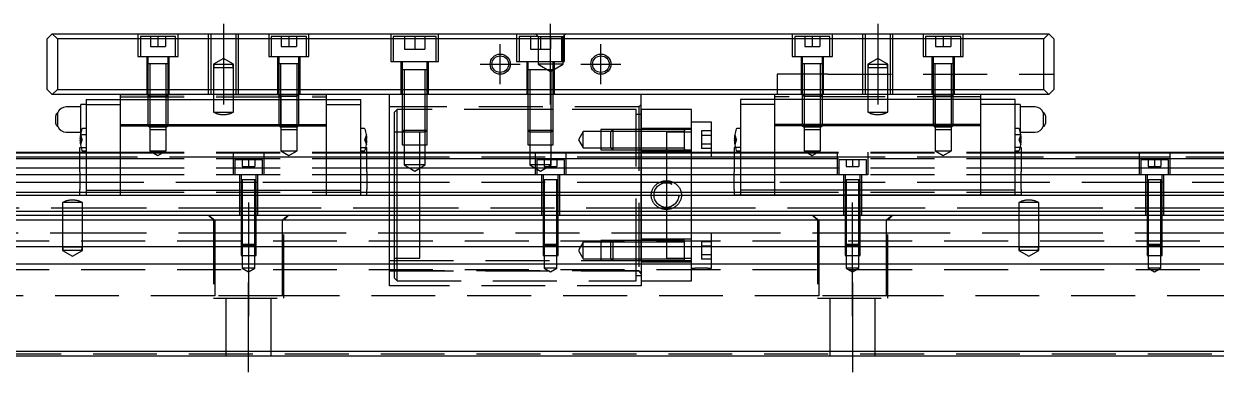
# Model space of a CAD drawing. Extents: x -13 to 910, y -343 to 113.
# Drawn here: x 215.3 to 452.2, y -313.4 to -244.2 of the extents above; entities that cross this region are included whole.
import ezdxf

# ---------------------------------------------------------------- set-up
doc = ezdxf.new("R2010")
doc.units = 0
doc.linetypes.add('CENTER', pattern=[50.8, 31.75, -6.35, 6.35, -6.35])
doc.linetypes.add('DASHED', pattern=[19.05, 12.7, -6.35])
doc.layers.get('0').update_dxf_attribs({"linetype": 'CONTINUOUS'})
doc.layers.add('CENTER', color=1, linetype='CENTER')

msp = doc.modelspace()

# ---------------------------------------------------------------- linework, layer by layer
at = {"color": 7, "linetype": 'CONTINUOUS'}
for p, q in [((220, -247.25), (221, -246.25)), ((221, -246.25), (419, -246.25)), ((221, -246.25), (222, -247.25)), ((418, -247.25), (419, -246.25)), ((419, -246.25), (420, -247.25)), ((220, -257.25), (220, -247.25)), ((222, -247.25), (222, -257.25)), ((418, -247.25), (222, -247.25)), ((418, -257.25), (418, -247.25)), ((420, -247.25), (420, -257.25)), ((220, -257.25), (221, -258.25)), ((222, -257.25), (221, -258.25)), ((222, -257.25), (418, -257.25)), ((419, -258.25), (418, -257.25)), ((419, -258.25), (420, -257.25)), ((419, -258.25), (221, -258.25)), ((227.7, -260.25), (226.7, -260.25)), ((226.7, -265.71), (226.7, -260.25)), ((227.7, -259.24), (227.7, -260.25)), ((227.7, -259.24), (234.5, -259.24)), ((227.7, -260.25), (227.7, -277.24)), ((227.7, -260.25), (234.5, -260.25)), ((234.5, -258.25), (234.5, -259.24)), ((234.5, -259.24), (234.5, -264.24)), ((234.5, -259.24), (275.5, -259.24)), ((275.5, -259.24), (275.5, -258.25)), ((275.5, -259.24), (282.3, -259.24)), ((275.5, -264.24), (275.5, -259.24)), ((275.5, -260.25), (282.3, -260.25)), ((282.3, -260.25), (282.3, -259.24)), ((282.3, -277.24), (282.3, -260.25)), ((288, -269.74), (288, -258.25)), ((338, -269.74), (338, -258.25)), ((357.7, -259.24), (357.7, -260.25)), ((364.5, -259.24), (357.7, -259.24)), ((364.5, -260.25), (357.7, -260.25)), ((357.7, -260.25), (357.7, -277.24)), ((364.5, -258.25), (364.5, -259.24)), ((364.5, -259.24), (364.5, -264.24)), ((405.5, -259.24), (364.5, -259.24)), ((405.5, -259.24), (405.5, -258.25)), ((412.3, -259.24), (405.5, -259.24)), ((405.5, -264.24), (405.5, -259.24)), ((412.3, -260.25), (405.5, -260.25)), ((412.3, -260.25), (412.3, -259.24)), ((413.3, -260.25), (412.3, -260.25)), ((412.3, -277.24), (412.3, -260.25)), ((413.3, -260.25), (413.3, -265.71)), ((221.7, -264), (221.7, -262.49)), ((222.12, -264.64), (222.12, -261.85)), ((226.7, -260.75), (223.75, -260.75)), ((348, -261.24), (338, -261.24)), ((348, -269.74), (348, -261.24)), ((416.25, -260.75), (413.3, -260.75)), ((417.88, -261.85), (417.88, -264.64)), ((418.3, -262.49), (418.3, -264)), ((227.7, -265.04), (226.99, -265.04)), ((234.5, -264.24), (275.5, -264.24)), ((234.5, -264.24), (234.5, -264.49)), ((234.5, -264.49), (234.5, -277.24)), ((234.5, -264.49), (275.5, -264.49)), ((275.5, -264.49), (275.5, -264.24)), ((275.5, -277.24), (275.5, -264.49)), ((283.01, -265.04), (282.3, -265.04)), ((357.7, -265.04), (356.99, -265.04)), ((364.5, -264.24), (364.5, -264.49)), ((405.5, -264.24), (364.5, -264.24)), ((364.5, -264.49), (364.5, -277.24)), ((405.5, -264.49), (364.5, -264.49)), ((405.5, -264.49), (405.5, -264.24)), ((405.5, -277.24), (405.5, -264.49)), ((413.01, -265.04), (412.3, -265.04)), ((223.75, -265.75), (226.69, -265.75)), ((226.5, -267.14), (226.58, -267.14)), ((226.58, -267.34), (226.5, -267.34)), ((226.58, -267.14), (226.58, -267.34)), ((283.42, -267.34), (283.42, -267.14)), ((283.42, -267.14), (283.5, -267.14)), ((283.5, -267.34), (283.42, -267.34)), ((356.5, -267.14), (356.58, -267.14)), ((356.58, -267.34), (356.5, -267.34)), ((356.58, -267.14), (356.58, -267.34)), ((413.31, -265.75), (416.25, -265.75)), ((413.42, -267.34), (413.42, -267.14)), ((413.42, -267.14), (413.5, -267.14)), ((413.5, -267.34), (413.42, -267.34)), ((0, -269.74), (226.5, -269.74)), ((0, -269.87), (226.5, -269.87)), ((226.5, -271.21), (226.5, -268.81)), ((226.5, -268.81), (226.71, -268.81)), ((226.99, -269.44), (227.7, -269.44)), ((282.3, -269.44), (283.01, -269.44)), ((283.29, -268.81), (283.5, -268.81)), ((283.5, -271.21), (283.5, -268.81)), ((283.5, -269.74), (356.5, -269.74)), ((283.5, -269.87), (356.5, -269.87)), ((356.5, -268.81), (356.5, -271.21)), ((356.71, -268.81), (356.5, -268.81)), ((356.99, -269.44), (357.7, -269.44)), ((412.3, -269.44), (413.01, -269.44)), ((413.5, -268.81), (413.29, -268.81)), ((413.5, -268.81), (413.5, -271.21)), ((413.5, -269.74), (640, -269.74)), ((413.5, -269.87), (640, -269.87)), ((0, -270.96), (226.5, -270.96)), ((226.5, -272.78), (226.5, -271.21)), ((283.5, -270.96), (356.5, -270.96)), ((283.5, -272.78), (283.5, -271.21)), ((356.5, -271.21), (356.5, -272.78)), ((413.5, -270.96), (640, -270.96)), ((413.5, -271.21), (413.5, -272.78)), ((0, -272.83), (226.5, -272.83)), ((0, -274.18), (226.5, -274.18)), ((226.5, -273.6), (226.5, -272.78)), ((226.5, -273.6), (226.5, -277.11)), ((283.5, -273.6), (283.5, -272.78)), ((283.5, -272.83), (356.5, -272.83)), ((283.5, -273.6), (283.5, -277.11)), ((283.5, -274.18), (356.5, -274.18)), ((356.5, -272.78), (356.5, -273.6)), ((356.5, -277.11), (356.5, -273.6)), ((413.5, -272.78), (413.5, -273.6)), ((413.5, -272.83), (640, -272.83)), ((413.5, -277.11), (413.5, -273.6)), ((413.5, -274.18), (640, -274.18)), ((226.5, -278.24), (226.5, -277.11)), ((283.5, -278.24), (283.5, -277.11)), ((356.5, -277.11), (356.5, -278.24)), ((413.5, -277.11), (413.5, -278.24)), ((0, -277.66), (226.5, -277.66)), ((0, -278.24), (226.5, -278.24)), ((226.5, -278.24), (283.5, -278.24)), ((227.7, -277.24), (227.7, -278.24)), ((227.7, -277.24), (234.5, -277.24)), ((227.7, -278.24), (234.5, -278.24)), ((234.5, -277.24), (234.5, -278.24)), ((234.5, -277.24), (275.5, -277.24)), ((234.5, -278.24), (275.5, -278.24)), ((275.5, -277.24), (282.3, -277.24)), ((275.5, -278.24), (275.5, -277.24)), ((275.5, -278.24), (282.3, -278.24)), ((282.3, -278.24), (282.3, -277.24)), ((283.5, -277.66), (356.5, -277.66)), ((283.5, -278.24), (640, -278.24)), ((357.7, -278.24), (356.5, -278.24)), ((357.7, -277.24), (357.7, -278.24)), ((364.5, -277.24), (357.7, -277.24)), ((364.5, -278.24), (357.7, -278.24)), ((364.5, -277.24), (364.5, -278.24)), ((405.5, -277.24), (364.5, -277.24)), ((405.5, -278.24), (364.5, -278.24)), ((412.3, -277.24), (405.5, -277.24)), ((405.5, -278.24), (405.5, -277.24)), ((412.3, -278.24), (405.5, -278.24)), ((412.3, -278.24), (412.3, -277.24)), ((413.5, -278.24), (412.3, -278.24)), ((413.5, -277.66), (640, -277.66)), ((0, -281.44), (640, -281.44)), ((1, -282.24), (639, -282.24)), ((638, -283.24), (2, -283.24)), ((638, -288.54), (2, -288.54)), ((638, -291.94), (2, -291.94)), ((639, -310.24), (1, -310.24)), ((2, -309.24), (638, -309.24))]:
    msp.add_line(p, q, dxfattribs=at)
at = {"color": 3, "linetype": 'DASHED'}
for p, q in [((238, -246.25), (238, -250.75)), ((246, -250.75), (246, -246.25)), ((252, -246.25), (252, -258.25)), ((252.5, -246.25), (252.5, -258.25)), ((257.5, -258.25), (257.5, -246.25)), ((258, -258.25), (258, -246.25)), ((264, -246.25), (264, -250.75)), ((272, -250.75), (272, -246.25)), ((288.25, -246.25), (288.25, -251.75)), ((297.75, -251.75), (297.75, -246.25)), ((313.25, -246.25), (313.25, -251.75)), ((317, -246.25), (317.5, -246.75)), ((322.5, -246.75), (323, -246.25)), ((322.75, -251.75), (322.75, -246.25)), ((368, -246.25), (368, -250.75)), ((376, -250.75), (376, -246.25)), ((382, -246.25), (382, -258.25)), ((382.5, -246.25), (382.5, -258.25)), ((387.5, -258.25), (387.5, -246.25)), ((388, -258.25), (388, -246.25)), ((394, -246.25), (394, -250.75)), ((402, -250.75), (402, -246.25)), ((238.5, -246.75), (238.5, -250.75)), ((245.5, -246.75), (238.5, -246.75)), ((240.5, -246.75), (240.5, -248.75)), ((242, -246.75), (242, -248.75)), ((243.5, -246.75), (243.5, -248.75)), ((245.5, -250.75), (245.5, -246.75)), ((264.5, -246.75), (264.5, -250.75)), ((271.5, -246.75), (264.5, -246.75)), ((266.5, -246.75), (266.5, -248.75)), ((268, -246.75), (268, -248.75)), ((269.5, -246.75), (269.5, -248.75)), ((271.5, -250.75), (271.5, -246.75)), ((288.75, -246.75), (288.75, -251.75)), ((297.25, -246.75), (288.75, -246.75)), ((291, -246.75), (291, -249.25)), ((293, -246.75), (293, -249.25)), ((295, -246.75), (295, -249.25)), ((297.25, -251.75), (297.25, -246.75)), ((313.75, -246.75), (313.75, -251.75)), ((317.5, -246.75), (313.75, -246.75)), ((316, -246.75), (316, -249.25)), ((317.5, -246.75), (317.5, -252.25)), ((317.5, -246.75), (322.5, -246.75)), ((318, -246.75), (318, -249.25)), ((320, -246.75), (320, -249.25)), ((322.25, -251.75), (322.25, -246.75)), ((322.5, -252.25), (322.5, -246.75)), ((368.5, -246.75), (368.5, -250.75)), ((375.5, -246.75), (368.5, -246.75)), ((370.5, -246.75), (370.5, -248.75)), ((372, -246.75), (372, -248.75)), ((373.5, -246.75), (373.5, -248.75)), ((375.5, -250.75), (375.5, -246.75)), ((394.5, -246.75), (394.5, -250.75)), ((401.5, -246.75), (394.5, -246.75)), ((396.5, -246.75), (396.5, -248.75)), ((398, -246.75), (398, -248.75)), ((399.5, -246.75), (399.5, -248.75)), ((401.5, -250.75), (401.5, -246.75)), ((238, -250.75), (246, -250.75)), ((239.75, -250.75), (239.75, -258.25)), ((240, -250.75), (240, -252.15)), ((240.5, -248.75), (242, -248.75)), ((242, -248.75), (243.5, -248.75)), ((244, -252.15), (244, -250.75)), ((244.25, -258.25), (244.25, -250.75)), ((255, -251.09), (253, -252.25)), ((257, -252.25), (255, -251.09)), ((264, -250.75), (272, -250.75)), ((265.75, -250.75), (265.75, -258.25)), ((266, -250.75), (266, -252.15)), ((266.5, -248.75), (268, -248.75)), ((268, -248.75), (269.5, -248.75)), ((270, -252.15), (270, -250.75)), ((270.25, -258.25), (270.25, -250.75)), ((291, -249.25), (293, -249.25)), ((293, -249.25), (295, -249.25)), ((316, -249.25), (318, -249.25)), ((318, -249.25), (320, -249.25)), ((368, -250.75), (376, -250.75)), ((369.75, -250.75), (369.75, -258.25)), ((370, -250.75), (370, -252.15)), ((370.5, -248.75), (372, -248.75)), ((372, -248.75), (373.5, -248.75)), ((374, -252.15), (374, -250.75)), ((374.25, -258.25), (374.25, -250.75)), ((385, -251.09), (383, -252.25)), ((387, -252.25), (385, -251.09)), ((394, -250.75), (402, -250.75)), ((395.75, -250.75), (395.75, -258.25)), ((396, -250.75), (396, -252.15)), ((396.5, -248.75), (398, -248.75)), ((398, -248.75), (399.5, -248.75)), ((400, -252.15), (400, -250.75)), ((400.25, -258.25), (400.25, -250.75)), ((240, -252.14), (240, -252.15)), ((244, -252.15), (240, -252.15)), ((244, -252.15), (240, -252.15)), ((244, -252.15), (240, -252.15)), ((244, -252.15), (240, -252.15)), ((240, -252.15), (240, -258.25)), ((240, -252.15), (240, -252.15)), ((240.35, -252.15), (240.35, -258.25)), ((243.65, -258.25), (243.65, -252.15)), ((244, -252.15), (244, -252.14)), ((244, -258.25), (244, -252.15)), ((244, -252.15), (244, -252.15)), ((253, -252.25), (253, -252.88)), ((253.17, -252.25), (253, -252.88)), ((253, -252.25), (257, -252.25)), ((253, -252.88), (253, -258.25)), ((253, -252.88), (257, -252.88)), ((257, -252.88), (256.83, -252.25)), ((257, -252.88), (257, -252.25)), ((257, -258.25), (257, -252.88)), ((266, -252.14), (266, -252.15)), ((270, -252.15), (266, -252.15)), ((270, -252.15), (266, -252.15)), ((270, -252.15), (266, -252.15)), ((270, -252.15), (266, -252.15)), ((266, -252.15), (266, -252.15)), ((266, -252.15), (266, -258.25)), ((266.35, -252.15), (266.35, -258.25)), ((269.65, -258.25), (269.65, -252.15)), ((270, -252.15), (270, -252.14)), ((270, -252.15), (270, -252.15)), ((270, -258.25), (270, -252.15)), ((288.25, -251.75), (297.75, -251.75)), ((290.25, -251.75), (290.25, -258.25)), ((290.5, -251.75), (290.5, -253.35)), ((290.5, -253.34), (290.5, -253.35)), ((295.5, -253.35), (290.5, -253.35)), ((295.5, -253.35), (290.5, -253.35)), ((295.5, -253.35), (290.5, -253.35)), ((295.5, -253.35), (290.5, -253.35)), ((295.5, -253.35), (290.5, -253.35)), ((290.5, -253.35), (290.5, -253.35)), ((290.5, -253.35), (290.5, -258.25)), ((290.9, -253.35), (290.9, -258.25)), ((290.9, -253.35), (290.9, -258.25)), ((295.1, -258.25), (295.1, -253.35)), ((295.1, -258.25), (295.1, -253.35)), ((295.5, -253.35), (295.5, -251.75)), ((295.5, -253.35), (295.5, -253.34)), ((295.5, -253.35), (295.5, -253.35)), ((295.5, -258.25), (295.5, -253.35)), ((295.75, -258.25), (295.75, -251.75)), ((313.25, -251.75), (322.75, -251.75)), ((315.25, -251.75), (315.25, -258.25)), ((315.5, -251.75), (315.5, -253.35)), ((315.5, -253.34), (315.5, -253.35)), ((320.5, -253.35), (315.5, -253.35)), ((320.5, -253.35), (315.5, -253.35)), ((320.5, -253.35), (315.5, -253.35)), ((315.5, -253.35), (315.5, -253.35)), ((315.5, -253.35), (315.5, -258.25)), ((315.9, -253.35), (315.9, -258.25)), ((317.5, -252.25), (320, -253.69)), ((322.5, -252.25), (317.5, -252.25)), ((320, -253.69), (322.5, -252.25)), ((320.1, -258.25), (320.1, -253.35)), ((320.5, -253.35), (320.5, -251.75)), ((320.5, -253.35), (320.5, -253.34)), ((320.5, -253.35), (320.5, -253.35)), ((320.5, -258.25), (320.5, -253.35)), ((320.75, -258.25), (320.75, -251.75)), ((370, -252.14), (370, -252.15)), ((374, -252.15), (370, -252.15)), ((374, -252.15), (370, -252.15)), ((374, -252.15), (370, -252.15)), ((370, -252.15), (370, -252.15)), ((370, -252.15), (370, -258.25)), ((370.35, -252.15), (370.35, -258.25)), ((373.65, -258.25), (373.65, -252.15)), ((374, -252.15), (374, -252.14)), ((374, -252.15), (374, -252.15)), ((374, -258.25), (374, -252.15)), ((383, -252.25), (383, -252.88)), ((383.17, -252.25), (383, -252.88)), ((383, -252.25), (387, -252.25)), ((383, -252.88), (383, -258.25)), ((383, -252.88), (387, -252.88)), ((387, -252.88), (386.83, -252.25)), ((387, -252.88), (387, -252.25)), ((387, -258.25), (387, -252.88)), ((396, -252.14), (396, -252.15)), ((400, -252.15), (396, -252.15)), ((400, -252.15), (396, -252.15)), ((400, -252.15), (396, -252.15)), ((400, -252.15), (396, -252.15)), ((396, -252.15), (396, -258.25)), ((396, -252.15), (396, -252.15)), ((396.35, -252.15), (396.35, -258.25)), ((396.35, -252.15), (396.35, -258.25)), ((399.65, -258.25), (399.65, -252.15)), ((399.65, -258.25), (399.65, -252.15)), ((400, -252.15), (400, -252.14)), ((400, -258.25), (400, -252.15)), ((400, -252.15), (400, -252.15)), ((375, -254.25), (365, -254.25)), ((365, -254.25), (365, -258.25)), ((375, -254.25), (420, -254.25)), ((234.5, -258.25), (275.5, -258.25)), ((234.5, -258.74), (275.5, -258.74)), ((240, -258.25), (240.38, -258.63)), ((240, -258.25), (244, -258.25)), ((240, -258.25), (240, -264.4)), ((240.35, -258.25), (240.35, -264.75)), ((240.38, -258.63), (240.38, -265.25)), ((240.38, -258.63), (243.62, -258.63)), ((243.62, -258.63), (244, -258.25)), ((243.62, -265.25), (243.62, -258.63)), ((243.65, -264.75), (243.65, -258.25)), ((244, -264.4), (244, -258.25)), ((253, -258.25), (253, -261.75)), ((257, -261.75), (257, -258.25)), ((266, -258.25), (266.38, -258.63)), ((266, -258.25), (270, -258.25)), ((266, -258.25), (266, -264.4)), ((266.35, -258.25), (266.35, -264.75)), ((266.38, -258.63), (266.38, -265.25)), ((266.38, -258.63), (269.62, -258.63)), ((269.62, -258.63), (270, -258.25)), ((269.62, -265.25), (269.62, -258.63)), ((269.65, -264.75), (269.65, -258.25)), ((270, -264.4), (270, -258.25)), ((290.5, -258.25), (290.5, -265.35)), ((290.5, -258.25), (290.5, -265.35)), ((290.9, -258.25), (290.9, -265.75)), ((290.9, -258.25), (290.9, -265.75)), ((295.1, -265.75), (295.1, -258.25)), ((295.1, -265.75), (295.1, -258.25)), ((295.5, -265.35), (295.5, -258.25)), ((295.5, -265.35), (295.5, -258.25)), ((315.5, -258.25), (315.5, -265.35)), ((315.5, -258.25), (315.5, -265.35)), ((315.9, -258.25), (315.9, -265.75)), ((320.1, -265.75), (320.1, -258.25)), ((320.5, -265.35), (320.5, -258.25)), ((320.5, -265.35), (320.5, -258.25)), ((338, -260.25), (337.5, -260.75)), ((405.5, -258.25), (364.5, -258.25)), ((405.5, -258.74), (364.5, -258.74)), ((370, -258.25), (370.38, -258.63)), ((370, -258.25), (374, -258.25)), ((370, -258.25), (370, -264.4)), ((370.35, -258.25), (370.35, -264.75)), ((370.38, -258.63), (370.38, -265.25)), ((370.38, -258.63), (373.62, -258.63)), ((373.62, -258.63), (374, -258.25)), ((373.62, -265.25), (373.62, -258.63)), ((373.65, -264.75), (373.65, -258.25)), ((374, -264.4), (374, -258.25)), ((383, -258.25), (383, -261.75)), ((387, -261.75), (387, -258.25)), ((396, -258.25), (396.38, -258.63)), ((396, -258.25), (400, -258.25)), ((396, -258.25), (396, -264.4)), ((396.35, -258.25), (396.35, -264.75)), ((396.35, -258.25), (396.35, -264.75)), ((396.38, -258.63), (396.38, -265.25)), ((396.38, -258.63), (399.62, -258.63)), ((399.62, -258.63), (400, -258.25)), ((399.62, -265.25), (399.62, -258.63)), ((399.65, -264.75), (399.65, -258.25)), ((399.65, -264.75), (399.65, -258.25)), ((400, -264.4), (400, -258.25)), ((253, -261.75), (257, -261.75)), ((254.94, -262.25), (255.06, -262.25)), ((337.5, -260.75), (288, -260.75)), ((289.5, -261.24), (289, -261.75)), ((289, -269.74), (289, -261.75)), ((290.5, -261.24), (289.5, -261.24)), ((289.5, -269.74), (289.5, -261.24)), ((290.9, -261.24), (290.5, -261.24)), ((295.1, -261.24), (290.9, -261.24)), ((295.5, -261.24), (295.1, -261.24)), ((315.5, -261.24), (295.5, -261.24)), ((315.9, -261.24), (315.5, -261.24)), ((320.1, -261.24), (315.9, -261.24)), ((320.5, -261.24), (320.1, -261.24)), ((337, -261.24), (320.5, -261.24)), ((337, -264.49), (337, -261.24)), ((338, -262.24), (337, -262.24)), ((337.5, -260.75), (337.5, -293.25)), ((338, -261.24), (338, -269.74)), ((383, -261.75), (387, -261.75)), ((384.94, -262.25), (385.06, -262.25)), ((240, -264.4), (240.35, -264.75)), ((240, -264.4), (244, -264.4)), ((243.65, -264.75), (240.35, -264.75)), ((240.38, -265.25), (240.38, -269.44)), ((240.38, -265.25), (243.62, -265.25)), ((243.62, -269.44), (243.62, -265.25)), ((243.65, -264.75), (244, -264.4)), ((266, -264.4), (266.35, -264.75)), ((266, -264.4), (270, -264.4)), ((269.65, -264.75), (266.35, -264.75)), ((266.38, -265.25), (266.38, -269.44)), ((266.38, -265.25), (269.62, -265.25)), ((269.62, -269.44), (269.62, -265.25)), ((269.65, -264.75), (270, -264.4)), ((330, -265.25), (330, -269.25)), ((332.35, -265.25), (330, -265.25)), ((332.35, -265.25), (332, -265.59)), ((332.35, -265.25), (332.35, -269.25)), ((338, -265.25), (332.35, -265.25)), ((338, -265.25), (332.35, -265.25)), ((337, -264.89), (337, -264.49)), ((337, -291.59), (337, -264.89)), ((348, -264.99), (338, -264.99)), ((346.6, -265.25), (338, -265.25)), ((346.6, -265.25), (346.59, -265.25)), ((346.6, -267.1), (346.6, -265.25)), ((346.6, -267.24), (346.6, -265.25)), ((346.6, -269.25), (346.6, -265.25)), ((346.6, -265.25), (346.6, -265.46)), ((346.6, -265.46), (346.6, -265.25)), ((348, -265.25), (346.6, -265.25)), ((346.6, -265.25), (346.6, -265.25)), ((352, -263.74), (348, -263.74)), ((352, -269.74), (352, -263.74)), ((370, -264.4), (370.35, -264.75)), ((370, -264.4), (374, -264.4)), ((373.65, -264.75), (370.35, -264.75)), ((370.38, -265.25), (370.38, -269.44)), ((370.38, -265.25), (373.62, -265.25)), ((373.62, -269.44), (373.62, -265.25)), ((373.65, -264.75), (374, -264.4)), ((396, -264.4), (396.35, -264.75)), ((396, -264.4), (400, -264.4)), ((399.65, -264.75), (396.35, -264.75)), ((396.38, -265.25), (396.38, -269.44)), ((396.38, -265.25), (399.62, -265.25)), ((399.62, -269.44), (399.62, -265.25)), ((399.65, -264.75), (400, -264.4)), ((226.58, -266.25), (226.9, -267.14)), ((226.9, -267.14), (226.58, -267.14)), ((226.9, -267.34), (226.58, -268.24)), ((226.9, -267.34), (226.58, -267.34)), ((226.69, -265.75), (226.7, -265.75)), ((226.7, -266.24), (226.7, -265.71)), ((226.7, -266.24), (227.7, -266.24)), ((226.9, -267.14), (226.94, -267.24)), ((226.9, -267.34), (226.94, -267.24)), ((283.1, -267.14), (283.06, -267.24)), ((283.1, -267.34), (283.06, -267.24)), ((283.42, -266.25), (283.1, -267.14)), ((283.42, -267.14), (283.1, -267.14)), ((283.1, -267.34), (283.42, -268.24)), ((283.42, -267.34), (283.1, -267.34)), ((290.9, -265.75), (289, -265.75)), ((290.5, -265.35), (290.5, -268.25)), ((290.5, -265.35), (290.9, -265.75)), ((290.5, -265.35), (295.5, -265.35)), ((290.9, -265.75), (290.9, -268.25)), ((295.1, -265.75), (290.9, -265.75)), ((294, -278.24), (294, -265.75)), ((295.1, -265.75), (295.5, -265.35)), ((295.1, -268.25), (295.1, -265.75)), ((295.5, -268.25), (295.5, -265.35)), ((315.5, -265.35), (315.5, -268.25)), ((315.5, -265.35), (315.9, -265.75)), ((315.5, -265.35), (320.5, -265.35)), ((315.9, -265.75), (315.9, -268.25)), ((320.1, -265.75), (315.9, -265.75)), ((320.1, -265.75), (320.5, -265.35)), ((320.1, -268.25), (320.1, -265.75)), ((320.5, -268.25), (320.5, -265.35)), ((326.5, -265.59), (325.55, -267.24)), ((325.55, -267.24), (326.5, -268.89)), ((326.5, -268.89), (326.5, -265.59)), ((330, -265.59), (326.5, -265.59)), ((332, -265.59), (330, -265.59)), ((332, -268.89), (332, -265.59)), ((338, -265.59), (332, -265.59)), ((346.6, -265.59), (338, -265.59)), ((348, -265.75), (343, -265.75)), ((343, -265.75), (343, -275.79)), ((346.6, -267.04), (346.6, -265.46)), ((346.6, -269.24), (346.6, -267.39)), ((346.6, -269.03), (346.6, -267.45)), ((350, -265.51), (350, -266.38)), ((352, -265.51), (350, -265.51)), ((350, -266.38), (350, -268.11)), ((352, -266.38), (350, -266.38)), ((356.58, -266.25), (356.9, -267.14)), ((356.9, -267.14), (356.58, -267.14)), ((356.9, -267.34), (356.58, -268.24)), ((356.9, -267.34), (356.58, -267.34)), ((356.9, -267.14), (356.94, -267.24)), ((356.9, -267.34), (356.94, -267.24)), ((412.3, -266.24), (413.3, -266.24)), ((413.1, -267.14), (413.06, -267.24)), ((413.1, -267.34), (413.06, -267.24)), ((413.42, -266.25), (413.1, -267.14)), ((413.42, -267.14), (413.1, -267.14)), ((413.1, -267.34), (413.42, -268.24)), ((413.42, -267.34), (413.1, -267.34)), ((413.3, -265.71), (413.3, -266.24)), ((413.3, -265.75), (413.31, -265.75)), ((226.5, -269.74), (227.7, -269.74)), ((226.5, -269.87), (227.7, -269.87)), ((226.71, -268.81), (227.7, -268.81)), ((227.7, -269.74), (234.5, -269.74)), ((227.7, -269.87), (234.5, -269.87)), ((234.5, -269.74), (275.5, -269.74)), ((234.5, -269.87), (275.5, -269.87)), ((240.38, -269.44), (242, -270.38)), ((240.38, -269.44), (243.62, -269.44)), ((242, -270.38), (243.62, -269.44)), ((257, -274.24), (257, -269.74)), ((263, -269.74), (263, -274.24)), ((266.38, -269.44), (268, -270.38)), ((266.38, -269.44), (269.62, -269.44)), ((268, -270.38), (269.62, -269.44)), ((275.5, -269.74), (282.3, -269.74)), ((275.5, -269.87), (282.3, -269.87)), ((282.3, -268.81), (283.29, -268.81)), ((282.3, -269.74), (283.5, -269.74)), ((282.3, -269.87), (283.5, -269.87)), ((288, -282.24), (288, -269.74)), ((289, -278.24), (289, -269.74)), ((289.5, -278.24), (289.5, -269.74)), ((290.5, -268.25), (295.5, -268.25)), ((290.9, -268.25), (290.9, -272.25)), ((295.1, -272.25), (295.1, -268.25)), ((315.5, -268.25), (320.5, -268.25)), ((315.9, -268.25), (315.9, -272.25)), ((317, -274.24), (317, -269.74)), ((320.1, -272.25), (320.1, -268.25)), ((323, -269.74), (323, -274.24)), ((326.5, -268.89), (330, -268.89)), ((330, -268.89), (332, -268.89)), ((330, -269.25), (332.35, -269.25)), ((332, -268.89), (338, -268.89)), ((332, -268.89), (332.35, -269.25)), ((332.35, -269.25), (338, -269.25)), ((332.35, -269.25), (338, -269.25)), ((338, -268.89), (346.6, -268.89)), ((338, -269.25), (346.6, -269.25)), ((338, -269.49), (348, -269.49)), ((338, -272.93), (338, -269.74)), ((338, -269.74), (338, -272.93)), ((346.59, -269.25), (346.6, -269.25)), ((346.6, -269.25), (346.6, -269.03)), ((346.6, -269.03), (346.6, -269.25)), ((346.6, -269.25), (346.6, -269.24)), ((346.6, -269.25), (348, -269.25)), ((346.6, -269.25), (346.6, -269.25)), ((348, -282.24), (348, -269.74)), ((350, -268.11), (350, -268.98)), ((352, -268.11), (350, -268.11)), ((352, -268.98), (350, -268.98)), ((352, -270.74), (352, -269.74)), ((356.5, -269.74), (357.7, -269.74)), ((356.5, -269.87), (357.7, -269.87)), ((357.7, -268.81), (356.71, -268.81)), ((357.7, -269.74), (364.5, -269.74)), ((357.7, -269.87), (364.5, -269.87)), ((364.5, -269.74), (405.5, -269.74)), ((364.5, -269.87), (405.5, -269.87)), ((370.38, -269.44), (372, -270.38)), ((370.38, -269.44), (373.62, -269.44)), ((372, -270.38), (373.62, -269.44)), ((377, -274.24), (377, -269.74)), ((383, -269.74), (383, -274.24)), ((396.38, -269.44), (398, -270.38)), ((396.38, -269.44), (399.62, -269.44)), ((398, -270.38), (399.62, -269.44)), ((405.5, -269.74), (412.3, -269.74)), ((405.5, -269.87), (412.3, -269.87)), ((413.29, -268.81), (412.3, -268.81)), ((412.3, -269.74), (413.5, -269.74)), ((412.3, -269.87), (413.5, -269.87)), ((437, -274.24), (437, -269.74)), ((443, -269.74), (443, -274.24)), ((226.5, -270.74), (203, -270.74)), ((227.7, -270.74), (226.5, -270.74)), ((226.5, -270.96), (227.7, -270.96)), ((234.5, -270.74), (227.7, -270.74)), ((227.7, -270.96), (234.5, -270.96)), ((257, -270.74), (234.5, -270.74)), ((234.5, -270.96), (275.5, -270.96)), ((263, -270.74), (257, -270.74)), ((257.25, -271.24), (257.25, -274.24)), ((262.75, -271.24), (257.25, -271.24)), ((258.75, -271.24), (258.75, -272.54)), ((260, -271.24), (260, -272.54)), ((261.25, -271.24), (261.25, -272.54)), ((262.75, -274.24), (262.75, -271.24)), ((275.5, -270.74), (263, -270.74)), ((282.3, -270.74), (275.5, -270.74)), ((275.5, -270.96), (282.3, -270.96)), ((283.5, -270.74), (282.3, -270.74)), ((282.3, -270.96), (283.5, -270.96)), ((288, -270.74), (283.5, -270.74)), ((289, -270.74), (288, -270.74)), ((294, -270.74), (289, -270.74)), ((290.9, -272.25), (293, -273.46)), ((295.1, -272.25), (290.9, -272.25)), ((293, -273.46), (295.1, -272.25)), ((338, -270.74), (294, -270.74)), ((315.9, -272.25), (318, -273.46)), ((320.1, -272.25), (315.9, -272.25)), ((317.25, -271.24), (317.25, -274.24)), ((322.75, -271.24), (317.25, -271.24)), ((318, -273.46), (320.1, -272.25)), ((318.75, -271.24), (318.75, -272.54)), ((320, -271.24), (320, -272.54)), ((321.25, -271.24), (321.25, -272.54)), ((322.75, -274.24), (322.75, -271.24)), ((343, -270.74), (338, -270.74)), ((348, -270.74), (343, -270.74)), ((353, -270.74), (348, -270.74)), ((356.5, -270.74), (353, -270.74)), ((357.7, -270.74), (356.5, -270.74)), ((356.5, -270.96), (357.7, -270.96)), ((364.5, -270.74), (357.7, -270.74)), ((357.7, -270.96), (364.5, -270.96)), ((377, -270.74), (364.5, -270.74)), ((364.5, -270.96), (405.5, -270.96)), ((383, -270.74), (377, -270.74)), ((377.25, -271.24), (377.25, -274.24)), ((382.75, -271.24), (377.25, -271.24)), ((378.75, -271.24), (378.75, -272.54)), ((380, -271.24), (380, -272.54)), ((381.25, -271.24), (381.25, -272.54)), ((382.75, -274.24), (382.75, -271.24)), ((405.5, -270.74), (383, -270.74)), ((412.3, -270.74), (405.5, -270.74)), ((405.5, -270.96), (412.3, -270.96)), ((413.5, -270.74), (412.3, -270.74)), ((412.3, -270.96), (413.5, -270.96)), ((437, -270.74), (413.5, -270.74)), ((443, -270.74), (437, -270.74)), ((437.25, -271.24), (437.25, -274.24)), ((442.75, -271.24), (437.25, -271.24)), ((438.75, -271.24), (438.75, -272.54)), ((440, -271.24), (440, -272.54)), ((441.25, -271.24), (441.25, -272.54)), ((442.75, -274.24), (442.75, -271.24)), ((497, -270.74), (443, -270.74)), ((226.5, -272.83), (227.7, -272.83)), ((226.5, -274.18), (227.7, -274.18)), ((227.7, -272.83), (234.5, -272.83)), ((227.7, -274.18), (234.5, -274.18)), ((234.5, -272.83), (275.5, -272.83)), ((234.5, -274.18), (275.5, -274.18)), ((263, -274.24), (257, -274.24)), ((258.25, -278.24), (258.25, -274.24)), ((258.5, -274.24), (258.5, -275.24)), ((258.75, -272.54), (260, -272.54)), ((260, -272.54), (261.25, -272.54)), ((261.5, -275.24), (261.5, -274.24)), ((261.75, -274.24), (261.75, -278.24)), ((275.5, -272.83), (282.3, -272.83)), ((275.5, -274.18), (282.3, -274.18)), ((282.3, -272.83), (283.5, -272.83)), ((282.3, -274.18), (283.5, -274.18)), ((323, -274.24), (317, -274.24)), ((318.25, -282.24), (318.25, -274.24)), ((318.5, -274.24), (318.5, -275.24)), ((318.75, -272.54), (320, -272.54)), ((320, -272.54), (321.25, -272.54)), ((321.5, -275.24), (321.5, -274.24)), ((321.75, -274.24), (321.75, -282.24)), ((338, -282.24), (338, -272.93)), ((338, -272.93), (338, -282.24)), ((356.5, -272.83), (357.7, -272.83)), ((356.5, -274.18), (357.7, -274.18)), ((357.7, -272.83), (364.5, -272.83)), ((357.7, -274.18), (364.5, -274.18)), ((364.5, -272.83), (405.5, -272.83)), ((364.5, -274.18), (405.5, -274.18)), ((383, -274.24), (377, -274.24)), ((378.25, -278.24), (378.25, -274.24)), ((378.5, -274.24), (378.5, -275.24)), ((378.75, -272.54), (380, -272.54)), ((380, -272.54), (381.25, -272.54)), ((381.5, -275.24), (381.5, -274.24)), ((381.75, -274.24), (381.75, -278.24)), ((405.5, -272.83), (412.3, -272.83)), ((405.5, -274.18), (412.3, -274.18)), ((412.3, -272.83), (413.5, -272.83)), ((412.3, -274.18), (413.5, -274.18)), ((443, -274.24), (437, -274.24)), ((438.25, -282.24), (438.25, -274.24)), ((438.5, -274.24), (438.5, -275.24)), ((438.75, -272.54), (440, -272.54)), ((440, -272.54), (441.25, -272.54)), ((441.5, -275.24), (441.5, -274.24)), ((441.75, -274.24), (441.75, -282.24)), ((226.5, -275.74), (201.75, -275.74)), ((227.7, -275.74), (226.5, -275.74)), ((234.5, -275.74), (227.7, -275.74)), ((258.25, -275.74), (234.5, -275.74)), ((258.5, -275.74), (258.25, -275.74)), ((260, -275.24), (258.5, -275.24)), ((258.5, -275.24), (258.5, -278.24)), ((258.5, -275.24), (258.5, -275.24)), ((258.5, -275.24), (258.5, -275.25)), ((261.5, -275.24), (258.5, -275.24)), ((258.75, -275.74), (258.5, -275.74)), ((258.75, -275.24), (258.75, -278.24)), ((261.25, -275.74), (258.75, -275.74)), ((261.5, -275.24), (260, -275.24)), ((261.25, -278.24), (261.25, -275.24)), ((261.5, -275.74), (261.25, -275.74)), ((261.5, -275.24), (261.5, -275.24)), ((261.5, -278.24), (261.5, -275.24)), ((261.5, -275.25), (261.5, -275.24)), ((261.75, -275.74), (261.5, -275.74)), ((275.5, -275.74), (261.75, -275.74)), ((282.3, -275.74), (275.5, -275.74)), ((283.5, -275.74), (282.3, -275.74)), ((288, -275.74), (283.5, -275.74)), ((289, -275.74), (288, -275.74)), ((338, -275.74), (289, -275.74)), ((320, -275.24), (318.5, -275.24)), ((318.5, -275.24), (318.5, -282.24)), ((318.5, -275.24), (318.5, -275.24)), ((318.5, -275.24), (318.5, -275.25)), ((321.5, -275.24), (318.5, -275.24)), ((318.75, -275.24), (318.75, -282.24)), ((321.5, -275.24), (320, -275.24)), ((321.25, -282.24), (321.25, -275.24)), ((321.5, -275.24), (321.5, -275.24)), ((321.5, -282.24), (321.5, -275.24)), ((321.5, -275.25), (321.5, -275.24)), ((348, -275.74), (338, -275.74)), ((340.19, -277.24), (340.24, -277.13)), ((340.24, -277.13), (340.3, -277)), ((340.3, -277), (340.37, -276.88)), ((340.37, -276.88), (340.44, -276.75)), ((340.44, -276.75), (340.52, -276.64)), ((340.52, -276.64), (340.61, -276.52)), ((340.61, -276.52), (340.7, -276.41)), ((340.7, -276.41), (340.8, -276.31)), ((340.8, -276.31), (340.9, -276.2)), ((340.9, -276.2), (341.01, -276.11)), ((341.01, -276.11), (341.12, -276.02)), ((341.12, -276.02), (341.24, -275.93)), ((341.24, -275.93), (341.36, -275.86)), ((341.36, -275.86), (341.48, -275.78)), ((341.48, -275.78), (341.61, -275.72)), ((341.61, -275.72), (341.74, -275.65)), ((341.74, -275.65), (341.87, -275.6)), ((341.87, -275.6), (342.01, -275.55)), ((342.01, -275.55), (342.15, -275.51)), ((342.15, -275.51), (342.29, -275.47)), ((342.29, -275.47), (342.43, -275.44)), ((342.43, -275.44), (342.57, -275.42)), ((342.57, -275.42), (342.71, -275.4)), ((342.71, -275.4), (342.85, -275.39)), ((342.85, -275.39), (343, -275.39)), ((343, -275.39), (343.15, -275.39)), ((343, -275.79), (343, -280.7)), ((343.15, -275.39), (343.29, -275.4)), ((343.29, -275.4), (343.43, -275.42)), ((343.43, -275.42), (343.57, -275.44)), ((343.57, -275.44), (343.71, -275.47)), ((343.71, -275.47), (343.85, -275.51)), ((343.85, -275.51), (343.99, -275.55)), ((343.99, -275.55), (344.13, -275.6)), ((344.13, -275.6), (344.26, -275.65)), ((344.26, -275.65), (344.39, -275.72)), ((344.39, -275.72), (344.52, -275.78)), ((344.52, -275.78), (344.64, -275.86)), ((344.64, -275.86), (344.76, -275.93)), ((344.76, -275.93), (344.88, -276.02)), ((344.88, -276.02), (344.99, -276.11)), ((344.99, -276.11), (345.1, -276.2)), ((345.1, -276.2), (345.2, -276.31)), ((345.2, -276.31), (345.3, -276.41)), ((345.3, -276.41), (345.39, -276.52)), ((345.39, -276.52), (345.48, -276.64)), ((345.48, -276.64), (345.54, -276.73)), ((345.54, -276.73), (345.6, -276.83)), ((345.6, -276.83), (345.66, -276.93)), ((345.66, -276.93), (345.71, -277.03)), ((345.71, -277.03), (345.76, -277.13)), ((345.76, -277.13), (345.81, -277.24)), ((356.5, -275.74), (348, -275.74)), ((357.7, -275.74), (356.5, -275.74)), ((364.5, -275.74), (357.7, -275.74)), ((378.25, -275.74), (364.5, -275.74)), ((378.5, -275.74), (378.25, -275.74)), ((381.5, -275.24), (378.5, -275.24)), ((378.5, -275.24), (378.5, -275.25)), ((378.5, -275.24), (378.5, -278.24)), ((378.5, -275.24), (378.5, -275.24)), ((380, -275.24), (378.5, -275.24)), ((378.75, -275.74), (378.5, -275.74)), ((378.75, -275.24), (378.75, -278.24)), ((381.25, -275.74), (378.75, -275.74)), ((381.5, -275.24), (380, -275.24)), ((381.25, -278.24), (381.25, -275.24)), ((381.5, -275.74), (381.25, -275.74)), ((381.5, -275.25), (381.5, -275.24)), ((381.5, -275.24), (381.5, -275.24)), ((381.5, -278.24), (381.5, -275.24)), ((381.75, -275.74), (381.5, -275.74)), ((405.5, -275.74), (381.75, -275.74)), ((412.3, -275.74), (405.5, -275.74)), ((413.5, -275.74), (412.3, -275.74)), ((438.25, -275.74), (413.5, -275.74)), ((438.5, -275.74), (438.25, -275.74)), ((440, -275.24), (438.5, -275.24)), ((438.5, -275.24), (438.5, -282.24)), ((438.5, -275.24), (438.5, -275.24)), ((438.5, -275.24), (438.5, -275.25)), ((441.5, -275.24), (438.5, -275.24)), ((438.75, -275.74), (438.5, -275.74)), ((438.75, -275.24), (438.75, -282.24)), ((441.25, -275.74), (438.75, -275.74)), ((441.5, -275.24), (440, -275.24)), ((441.25, -282.24), (441.25, -275.24)), ((441.5, -275.74), (441.25, -275.74)), ((441.5, -275.24), (441.5, -275.24)), ((441.5, -282.24), (441.5, -275.24)), ((441.5, -275.25), (441.5, -275.24)), ((441.75, -275.74), (441.5, -275.74)), ((498.25, -275.74), (441.75, -275.74)), ((0, -278.24), (226.5, -278.24)), ((225.06, -279.24), (224.94, -279.24)), ((226.5, -277.66), (227.7, -277.66)), ((226.5, -278.24), (227.7, -278.24)), ((227.7, -277.66), (234.5, -277.66)), ((234.5, -277.66), (275.5, -277.66)), ((258.25, -282.24), (258.25, -278.24)), ((258.5, -278.24), (258.5, -282.24)), ((258.75, -278.24), (258.75, -282.24)), ((261.25, -282.24), (261.25, -278.24)), ((261.5, -282.24), (261.5, -278.24)), ((261.75, -278.24), (261.75, -282.24)), ((275.5, -277.66), (282.3, -277.66)), ((282.3, -277.66), (283.5, -277.66)), ((282.3, -278.24), (283.5, -278.24)), ((283.5, -278.24), (356.5, -278.24)), ((289, -282.24), (289, -278.24)), ((289.5, -282.24), (289.5, -278.24)), ((294, -290.74), (294, -278.24)), ((340, -278.13), (340.01, -278.02)), ((340, -278.24), (340, -278.13)), ((340, -278.38), (340, -278.24)), ((340.01, -278.52), (340, -278.38)), ((340.01, -278.02), (340.02, -277.91)), ((340.03, -278.66), (340.01, -278.52)), ((340.02, -277.91), (340.04, -277.8)), ((340.06, -278.8), (340.03, -278.66)), ((340.04, -277.8), (340.06, -277.69)), ((340.06, -277.69), (340.08, -277.58)), ((340.08, -278.91), (340.06, -278.8)), ((340.08, -277.58), (340.11, -277.46)), ((340.11, -279.03), (340.08, -278.91)), ((340.11, -277.46), (340.15, -277.35)), ((340.15, -279.14), (340.11, -279.03)), ((340.15, -277.35), (340.19, -277.24)), ((340.19, -279.25), (340.15, -279.14)), ((340.24, -279.36), (340.19, -279.25)), ((340.29, -279.46), (340.24, -279.36)), ((340.34, -279.56), (340.29, -279.46)), ((345.7, -279.49), (345.63, -279.61)), ((345.76, -279.36), (345.7, -279.49)), ((345.81, -279.25), (345.76, -279.36)), ((345.81, -277.24), (345.85, -277.35)), ((345.85, -279.14), (345.81, -279.25)), ((345.85, -277.35), (345.89, -277.46)), ((345.89, -279.03), (345.85, -279.14)), ((345.89, -277.46), (345.92, -277.58)), ((345.92, -278.91), (345.89, -279.03)), ((345.92, -277.58), (345.94, -277.69)), ((345.94, -278.8), (345.92, -278.91)), ((345.94, -277.69), (345.97, -277.83)), ((345.96, -278.69), (345.94, -278.8)), ((345.98, -278.58), (345.96, -278.69)), ((345.97, -277.83), (345.99, -277.97)), ((345.99, -278.47), (345.98, -278.58)), ((345.99, -277.97), (346, -278.11)), ((346, -278.36), (345.99, -278.47)), ((346, -278.11), (346, -278.24)), ((346, -278.24), (346, -278.36)), ((356.5, -277.66), (357.7, -277.66)), ((357.7, -277.66), (364.5, -277.66)), ((364.5, -277.66), (405.5, -277.66)), ((378.25, -282.24), (378.25, -278.24)), ((378.5, -278.24), (378.5, -282.24)), ((378.75, -278.24), (378.75, -282.24)), ((381.25, -282.24), (381.25, -278.24)), ((381.5, -282.24), (381.5, -278.24)), ((381.75, -278.24), (381.75, -282.24)), ((405.5, -277.66), (412.3, -277.66)), ((412.3, -277.66), (413.5, -277.66)), ((413.5, -278.24), (640, -278.24)), ((415.06, -279.24), (414.94, -279.24)), ((201.75, -280.74), (223, -280.74)), ((223, -279.74), (223, -282.24)), ((227, -279.74), (223, -279.74)), ((223, -280.74), (227, -280.74)), ((227, -282.24), (227, -279.74)), ((227, -280.74), (258.25, -280.74)), ((258.25, -280.74), (258.5, -280.74)), ((258.5, -280.74), (258.75, -280.74)), ((258.75, -280.74), (261.25, -280.74)), ((261.25, -280.74), (261.5, -280.74)), ((261.5, -280.74), (261.75, -280.74)), ((261.75, -280.74), (288, -280.74)), ((288, -280.74), (289, -280.74)), ((289, -280.74), (338, -280.74)), ((338, -280.74), (348, -280.74)), ((340.4, -279.66), (340.34, -279.56)), ((340.46, -279.76), (340.4, -279.66)), ((340.52, -279.85), (340.46, -279.76)), ((340.61, -279.97), (340.52, -279.85)), ((340.7, -280.08), (340.61, -279.97)), ((340.8, -280.18), (340.7, -280.08)), ((340.9, -280.29), (340.8, -280.18)), ((341.01, -280.38), (340.9, -280.29)), ((341.12, -280.47), (341.01, -280.38)), ((341.24, -280.56), (341.12, -280.47)), ((341.36, -280.63), (341.24, -280.56)), ((341.48, -280.71), (341.36, -280.63)), ((341.61, -280.77), (341.48, -280.71)), ((341.74, -280.84), (341.61, -280.77)), ((341.87, -280.89), (341.74, -280.84)), ((342.01, -280.94), (341.87, -280.89)), ((342.15, -280.98), (342.01, -280.94)), ((342.29, -281.02), (342.15, -280.98)), ((342.43, -281.05), (342.29, -281.02)), ((342.57, -281.07), (342.43, -281.05)), ((342.71, -281.09), (342.57, -281.07)), ((342.85, -281.1), (342.71, -281.09)), ((343, -281.1), (342.85, -281.1)), ((343, -280.7), (343, -290.74)), ((343.15, -281.1), (343, -281.1)), ((343.29, -281.09), (343.15, -281.1)), ((343.43, -281.07), (343.29, -281.09)), ((343.57, -281.05), (343.43, -281.07)), ((343.71, -281.02), (343.57, -281.05)), ((343.85, -280.98), (343.71, -281.02)), ((343.99, -280.94), (343.85, -280.98)), ((344.13, -280.89), (343.99, -280.94)), ((344.26, -280.84), (344.13, -280.89)), ((344.39, -280.77), (344.26, -280.84)), ((344.52, -280.71), (344.39, -280.77)), ((344.64, -280.63), (344.52, -280.71)), ((344.76, -280.56), (344.64, -280.63)), ((344.88, -280.47), (344.76, -280.56)), ((344.99, -280.38), (344.88, -280.47)), ((345.1, -280.29), (344.99, -280.38)), ((345.2, -280.18), (345.1, -280.29)), ((345.3, -280.08), (345.2, -280.18)), ((345.39, -279.97), (345.3, -280.08)), ((345.48, -279.85), (345.39, -279.97)), ((345.56, -279.74), (345.48, -279.85)), ((345.63, -279.61), (345.56, -279.74)), ((348, -280.74), (378.25, -280.74)), ((378.25, -280.74), (378.5, -280.74)), ((378.5, -280.74), (378.75, -280.74)), ((378.75, -280.74), (381.25, -280.74)), ((381.25, -280.74), (381.5, -280.74)), ((381.5, -280.74), (381.75, -280.74)), ((381.75, -280.74), (413, -280.74)), ((413, -279.74), (413, -282.24)), ((417, -279.74), (413, -279.74)), ((413, -280.74), (417, -280.74)), ((417, -282.24), (417, -279.74)), ((417, -280.74), (438.25, -280.74)), ((438.25, -280.74), (438.5, -280.74)), ((438.5, -280.74), (438.75, -280.74)), ((438.75, -280.74), (441.25, -280.74)), ((441.25, -280.74), (441.5, -280.74)), ((441.5, -280.74), (441.75, -280.74)), ((441.75, -280.74), (498.25, -280.74)), ((223, -282.24), (223, -288.54)), ((227, -288.54), (227, -282.24)), ((252, -282.24), (253, -283.24)), ((252.06, -282.24), (253.29, -283.24)), ((253, -283.24), (253, -298.74)), ((253.29, -283.24), (253.29, -288.54)), ((258.5, -282.24), (258.5, -288)), ((258.5, -282.24), (258.5, -288)), ((258.75, -282.24), (258.75, -288.25)), ((261.25, -288.25), (261.25, -282.24)), ((261.5, -288), (261.5, -282.24)), ((261.5, -288), (261.5, -282.24)), ((267.94, -282.24), (266.71, -283.24)), ((266.71, -288.54), (266.71, -283.24)), ((267, -283.24), (268, -282.24)), ((267, -298.74), (267, -283.24)), ((288, -288.54), (288, -282.24)), ((289, -288.54), (289, -282.24)), ((289.5, -288.54), (289.5, -282.24)), ((318.5, -282.24), (318.5, -288)), ((318.5, -282.24), (318.5, -288)), ((318.75, -282.24), (318.75, -288.25)), ((321.25, -288.25), (321.25, -282.24)), ((321.5, -288), (321.5, -282.24)), ((321.5, -288), (321.5, -282.24)), ((338, -283.56), (338, -282.24)), ((338, -282.24), (338, -283.56)), ((338, -288.54), (338, -283.56)), ((338, -283.56), (338, -288.54)), ((348, -288.54), (348, -282.24)), ((372, -282.24), (373, -283.24)), ((372.06, -282.24), (373.29, -283.24)), ((373, -283.24), (373, -298.74)), ((373.29, -283.24), (373.29, -288.54)), ((378.5, -282.24), (378.5, -288)), ((378.5, -282.24), (378.5, -288)), ((378.75, -282.24), (378.75, -288.25)), ((381.25, -288.25), (381.25, -282.24)), ((381.5, -288), (381.5, -282.24)), ((381.5, -288), (381.5, -282.24)), ((387.94, -282.24), (386.71, -283.24)), ((386.71, -288.54), (386.71, -283.24)), ((387, -283.24), (388, -282.24)), ((387, -298.74), (387, -283.24)), ((413, -282.24), (413, -288.54)), ((417, -288.54), (417, -282.24)), ((438.5, -282.24), (438.5, -288)), ((438.5, -282.24), (438.5, -288)), ((438.75, -282.24), (438.75, -288.25)), ((441.25, -288.25), (441.25, -282.24)), ((441.5, -288), (441.5, -282.24)), ((441.5, -288), (441.5, -282.24)), ((201.5, -285.74), (223, -285.74)), ((223, -285.74), (227, -285.74)), ((227, -285.74), (253.29, -285.74)), ((253.29, -285.74), (258.5, -285.74)), ((258.5, -285.74), (258.75, -285.74)), ((258.75, -285.74), (261.25, -285.74)), ((261.25, -285.74), (261.5, -285.74)), ((261.5, -285.74), (266.71, -285.74)), ((266.71, -285.74), (288, -285.74)), ((288, -285.74), (289, -285.74)), ((289, -285.74), (294, -285.74)), ((294, -285.74), (338, -285.74)), ((338, -285.74), (343, -285.74)), ((343, -285.74), (348, -285.74)), ((348, -285.74), (353, -285.74)), ((352, -288.54), (352, -285.74)), ((353, -285.74), (373.29, -285.74)), ((373.29, -285.74), (378.5, -285.74)), ((378.5, -285.74), (378.75, -285.74)), ((378.75, -285.74), (381.25, -285.74)), ((381.25, -285.74), (381.5, -285.74)), ((381.5, -285.74), (386.71, -285.74)), ((386.71, -285.74), (413, -285.74)), ((413, -285.74), (417, -285.74)), ((417, -285.74), (438.5, -285.74)), ((438.5, -285.74), (438.75, -285.74)), ((438.75, -285.74), (441.25, -285.74)), ((441.25, -285.74), (441.5, -285.74)), ((441.5, -285.74), (493.29, -285.74)), ((639.5, -287.39), (0.5, -287.39)), ((223, -288.54), (223, -288.61)), ((223, -288.61), (223, -289.24)), ((223, -288.61), (223.17, -289.24)), ((227, -288.61), (223, -288.61)), ((226.83, -289.24), (227, -288.61)), ((227, -288.61), (227, -288.54)), ((227, -289.24), (227, -288.61)), ((253.29, -288.54), (253.29, -291.94)), ((258.5, -288), (258.75, -288.25)), ((258.5, -288), (261.5, -288)), ((258.5, -288), (258.5, -288.54)), ((258.5, -288.54), (258.5, -290.24)), ((261.25, -288.25), (258.75, -288.25)), ((258.75, -288.25), (258.75, -290.24)), ((261.25, -288.25), (261.5, -288)), ((261.25, -290.24), (261.25, -288.25)), ((261.5, -288.54), (261.5, -288)), ((261.5, -290.24), (261.5, -288.54)), ((266.71, -291.94), (266.71, -288.54)), ((288, -291.25), (288, -288.54)), ((289, -291.94), (289, -288.54)), ((289.5, -291.94), (289.5, -288.54)), ((318.5, -288), (318.75, -288.25)), ((318.5, -288), (321.5, -288)), ((318.5, -288), (318.5, -288.54)), ((318.5, -288.54), (318.5, -290.24)), ((321.25, -288.25), (318.75, -288.25)), ((318.75, -288.25), (318.75, -290.24)), ((321.25, -288.25), (321.5, -288)), ((321.25, -290.24), (321.25, -288.25)), ((321.5, -288.54), (321.5, -288)), ((321.5, -290.24), (321.5, -288.54)), ((326.5, -287.59), (325.55, -289.24)), ((326.5, -290.89), (326.5, -287.59)), ((330, -287.59), (326.5, -287.59)), ((330, -287.25), (330, -291.25)), ((332.35, -287.25), (330, -287.25)), ((332, -287.59), (330, -287.59)), ((332.35, -287.25), (332, -287.59)), ((332, -290.89), (332, -287.59)), ((338, -287.59), (332, -287.59)), ((332.35, -287.25), (332.35, -291.25)), ((338, -287.25), (332.35, -287.25)), ((338, -287.25), (332.35, -287.25)), ((348, -286.99), (338, -286.99)), ((346.6, -287.25), (338, -287.25)), ((346.6, -287.59), (338, -287.59)), ((338, -291.25), (338, -288.54)), ((338, -288.54), (338, -291.25)), ((346.6, -289.24), (346.6, -287.25)), ((346.6, -291.25), (346.6, -287.25)), ((346.6, -287.59), (346.6, -287.25)), ((346.6, -288.54), (346.6, -287.46)), ((346.6, -288.54), (346.6, -287.59)), ((348, -291.94), (348, -288.54)), ((350, -287.51), (350, -288.38)), ((352, -287.51), (350, -287.51)), ((352, -288.38), (350, -288.38)), ((350, -288.38), (350, -290.11)), ((352, -291.94), (352, -288.54)), ((373.29, -288.54), (373.29, -291.94)), ((378.5, -288), (378.75, -288.25)), ((378.5, -288), (381.5, -288)), ((378.5, -288), (378.5, -288.54)), ((378.5, -288.54), (378.5, -290.24)), ((381.25, -288.25), (378.75, -288.25)), ((378.75, -288.25), (378.75, -290.24)), ((381.25, -288.25), (381.5, -288)), ((381.25, -290.24), (381.25, -288.25)), ((381.5, -288.54), (381.5, -288)), ((381.5, -290.24), (381.5, -288.54)), ((386.71, -291.94), (386.71, -288.54)), ((413, -288.54), (413, -288.61)), ((413, -288.61), (413, -289.24)), ((413, -288.61), (413.17, -289.24)), ((417, -288.61), (413, -288.61)), ((416.83, -289.24), (417, -288.61)), ((417, -288.61), (417, -288.54)), ((417, -289.24), (417, -288.61)), ((438.5, -288), (438.75, -288.25)), ((438.5, -288), (441.5, -288)), ((438.5, -288), (438.5, -288.54)), ((438.5, -288.54), (438.5, -290.24)), ((441.25, -288.25), (438.75, -288.25)), ((438.75, -288.25), (438.75, -290.24)), ((441.25, -288.25), (441.5, -288)), ((441.25, -290.24), (441.25, -288.25)), ((441.5, -288.54), (441.5, -288)), ((441.5, -290.24), (441.5, -288.54)), ((223, -289.24), (225, -290.4)), ((227, -289.24), (223, -289.24)), ((225, -290.4), (227, -289.24)), ((258.5, -290.24), (261.5, -290.24)), ((258.75, -290.24), (258.75, -292.74)), ((261.25, -292.74), (261.25, -290.24)), ((288, -291.94), (288, -291.25)), ((288, -291.25), (338, -291.25)), ((289, -290.74), (294, -290.74)), ((318.5, -290.24), (321.5, -290.24)), ((318.75, -290.24), (318.75, -292.74)), ((321.25, -292.74), (321.25, -290.24)), ((325.55, -289.24), (326.5, -290.89)), ((326.5, -290.89), (330, -290.89)), ((330, -290.89), (332, -290.89)), ((332, -290.89), (338, -290.89)), ((332, -290.89), (332.35, -291.25)), ((338, -290.89), (346.6, -290.89)), ((338, -291.25), (346.6, -291.25)), ((338, -291.25), (338, -291.94)), ((343, -290.74), (348, -290.74)), ((346.6, -291.25), (348, -291.25)), ((352, -290.11), (350, -290.11)), ((350, -290.11), (350, -290.98)), ((352, -290.98), (350, -290.98)), ((378.5, -290.24), (381.5, -290.24)), ((378.75, -290.24), (378.75, -292.74)), ((381.25, -292.74), (381.25, -290.24)), ((413, -289.24), (415, -290.4)), ((417, -289.24), (413, -289.24)), ((415, -290.4), (417, -289.24)), ((438.5, -290.24), (441.5, -290.24)), ((438.75, -290.24), (438.75, -292.74)), ((441.25, -292.74), (441.25, -290.24)), ((639.5, -293.09), (0.5, -293.09)), ((253.29, -291.94), (253.29, -298.24)), ((258.75, -292.74), (260, -293.47)), ((261.25, -292.74), (258.75, -292.74)), ((260, -293.47), (261.25, -292.74)), ((266.71, -298.24), (266.71, -291.94)), ((288, -296.25), (288, -291.94)), ((289, -293.25), (288, -293.25)), ((288, -293.25), (337.5, -293.25)), ((289, -294.74), (289, -291.94)), ((337, -293.25), (289, -293.25)), ((289.5, -295.24), (289.5, -291.94)), ((318.75, -292.74), (320, -293.47)), ((321.25, -292.74), (318.75, -292.74)), ((320, -293.47), (321.25, -292.74)), ((337, -291.94), (337, -291.59)), ((337, -295.24), (337, -291.94)), ((337.5, -293.25), (337, -293.25)), ((337.5, -293.25), (338, -293.83)), ((338, -293.83), (337.5, -293.25)), ((338, -291.49), (348, -291.49)), ((338, -291.94), (338, -296.25)), ((348, -295.24), (348, -291.94)), ((348, -292.74), (348.75, -292.74)), ((351.25, -292.74), (348.75, -292.74)), ((351.25, -292.74), (352, -292.74)), ((352, -292.74), (352, -291.94)), ((373.29, -291.94), (373.29, -298.24)), ((378.75, -292.74), (380, -293.47)), ((381.25, -292.74), (378.75, -292.74)), ((380, -293.47), (381.25, -292.74)), ((386.71, -298.24), (386.71, -291.94)), ((438.75, -292.74), (440, -293.47)), ((441.25, -292.74), (438.75, -292.74)), ((440, -293.47), (441.25, -292.74)), ((289, -294.74), (289.5, -295.24)), ((289.5, -295.24), (337, -295.24)), ((337, -294.24), (338, -294.24)), ((338, -295.24), (348, -295.24)), ((253.29, -298.24), (146.71, -298.24)), ((266.71, -298.24), (253.29, -298.24)), ((373.29, -298.24), (266.71, -298.24)), ((338, -296.25), (288, -296.25)), ((386.71, -298.24), (373.29, -298.24)), ((493.29, -298.24), (386.71, -298.24)), ((253, -298.74), (267, -298.74)), ((255.5, -298.74), (255.5, -310.24)), ((264.5, -310.24), (264.5, -298.74)), ((373, -298.74), (387, -298.74)), ((375.5, -298.74), (375.5, -310.24)), ((384.5, -310.24), (384.5, -298.74)), ((0.5, -309.74), (639.5, -309.74))]:
    msp.add_line(p, q, dxfattribs=at)
at = {"color": 3, "linetype": 'CONTINUOUS'}
for centre in [(310, -252.25), (330, -252.25)]:
    msp.add_circle(centre, 2, dxfattribs=at)
at = {"color": 7, "linetype": 'CONTINUOUS'}
for centre in [(310, -252.25), (330, -252.25)]:
    msp.add_circle(centre, 1.65, dxfattribs=at)
at = {"color": 3, "linetype": 'DASHED'}
for radius in [2.46, 2.45]:
    msp.add_circle((343, -278.24), radius, dxfattribs=at)
at = {"color": 7, "linetype": 'CONTINUOUS'}
for centre, radius, start, end in [((222.4, -262.49), 0.7, 113.3799, 180), ((223.75, -262.49), 1.75, 90, 158.4596), ((416.25, -262.49), 1.75, 21.5404, 90), ((417.6, -262.49), 0.7, 0, 66.6201), ((222.4, -264), 0.7, 180, 246.6201), ((223.75, -264), 1.75, 201.5404, 270), ((232.5, -267.24), 6, 159.1494, 170.4059), ((226.99, -265.14), 0.1, 90, 159.1494), ((283.01, -265.14), 0.1, 20.8506, 90), ((277.5, -267.24), 6, 9.5941, 20.8506), ((362.5, -267.24), 6, 159.1494, 170.4059), ((356.99, -265.14), 0.1, 90, 159.1494), ((413.01, -265.14), 0.1, 20.8506, 90), ((407.5, -267.24), 6, 9.5941, 20.8506), ((416.25, -264), 1.75, 270, 338.4596), ((417.6, -264), 0.7, 293.3799, 360), ((232.5, -267.24), 6, 170.4203, 179.0449), ((232.5, -267.24), 6, 180.9551, 189.5797), ((277.5, -267.24), 6, 0.9551, 9.5797), ((277.5, -267.24), 6, 350.4203, 359.0449), ((362.5, -267.24), 6, 170.4203, 179.0449), ((362.5, -267.24), 6, 180.9551, 189.5797), ((407.5, -267.24), 6, 0.9551, 9.5797), ((407.5, -267.24), 6, 350.4203, 359.0449), ((232.5, -267.24), 6, 189.5941, 200.8506), ((226.99, -269.34), 0.1, 200.8506, 270), ((283.01, -269.34), 0.1, 270, 339.1494), ((277.5, -267.24), 6, 339.1494, 350.4059), ((362.5, -267.24), 6, 189.5941, 200.8506), ((356.99, -269.34), 0.1, 200.8506, 270), ((413.01, -269.34), 0.1, 270, 339.1494), ((407.5, -267.24), 6, 339.1494, 350.4059)]:
    msp.add_arc(centre, radius, start, end, dxfattribs=at)
at = {"color": 3, "linetype": 'DASHED'}
for centre, start, end in [((254.94, -258.25), 241.0305, 270), ((255.06, -258.25), 270, 298.9695), ((384.94, -258.25), 241.0305, 270), ((385.06, -258.25), 270, 298.9695), ((224.94, -283.24), 90, 118.9695), ((225.06, -283.24), 61.0305, 90), ((414.94, -283.24), 90, 118.9695), ((415.06, -283.24), 61.0305, 90)]:
    msp.add_arc(centre, 4, start, end, dxfattribs=at)
at = {"layer": 'CENTER', "color": 1, "linetype": 'CENTER'}
for p, q in [((255, -244.25), (255, -260.25)), ((320, -260.25), (320, -244.25)), ((385, -244.25), (385, -260.25)), ((310, -256.23), (310, -248.27)), ((330, -256.23), (330, -248.27)), ((306.02, -252.25), (313.98, -252.25)), ((326.02, -252.25), (333.98, -252.25)), ((260, -279.69), (260, -302.29)), ((380, -302.29), (380, -279.69)), ((260, -313.39), (260, -295.59)), ((380, -295.59), (380, -313.39))]:
    msp.add_line(p, q, dxfattribs=at)

doc.saveas('drawing.dxf')
